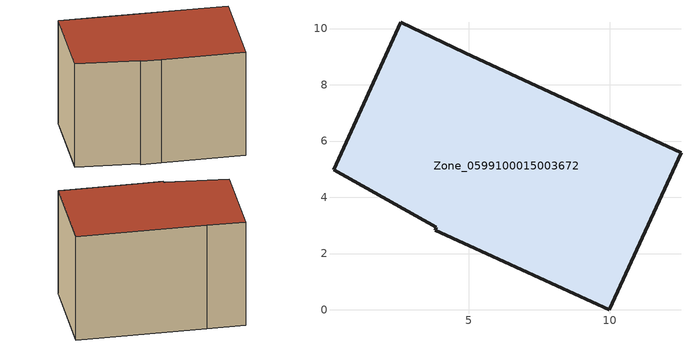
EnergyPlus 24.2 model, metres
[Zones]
Zone_0599100015003672
 floor ground (C_G): 4.85,9.14 12.54,5.58 9.98,0 5.02,2.27 3.8,2.83 3.85,2.93 0.19,4.97 2.58,10.23 z0.78
 wall outside (C_F): 12.54,5.58 4.85,9.14 2.58,10.23 0.19,4.97 3.85,2.93 3.8,2.83 5.02,2.27 9.98,0 12.54,5.58 z0.78:8.29
 roof outside (C_R): 3.8,2.83 5.02,2.27 9.98,0 12.54,5.58 4.85,9.14 2.58,10.23 0.19,4.97 3.85,2.93 z8.29
[BUILDING]
Pand.0599100015003672: North Axis=0; Terrain=City; Loads Convergence Tolerance Value=0.04; Temperature Convergence Tolerance Value=0.4; Solar Distribution=FullExterior; Maximum Number of Warmup Days=25; Minimum Number of Warmup Days=1
[Site:Location]
Rotterdam.The.Hague.AP_ZH_NLD Design_Conditions: Latitude=51.96; Longitude=4.45; Time Zone=1; Elevation=-4.5
[SITE:GROUNDTEMPERATURE:BUILDINGSURFACE]
18, 18, 18, 18, 18, 18, 18, 18, 18, 18, 18, 18
[MATERIAL] Thermal Absorptance=0.9; Solar Absorptance=0.7; Visible Absorptance=0.7
Name | Roughness | Thickness | Conductivity | Density | Specific Heat
G.TC.1965-1974 | MediumSmooth | 0.15 | 0.882353 | 540 | 1210
F.TC.1965-1974 | Rough | 0.3 | 0.697674 | 1920 | 840
R.TC.1965-1974 | MediumRough | 0.2 | 0.232558 | 1500 | 1000
[CONSTRUCTION]
C_G: G.TC.1965-1974
C_F: F.TC.1965-1974
C_R: R.TC.1965-1974
[ZONE]
Zone_0599100015003672: Type=1; Multiplier=1; Ceiling Height=Autocalculate; Volume=Autocalculate; Floor Area=autocalculate; Part of Total Floor Area=Yes
[ZONEINFILTRATION:DESIGNFLOWRATE]
Infil_Zone_0599100015003672: Zone or ZoneList or Space or SpaceList=Zone_0599100015003672; Schedule=AlwaysOn; Design Flow Rate Calculation Method=Flow/Area; Flow Rate per Floor Area=0.003; Constant Term Coefficient=1; Temperature Term Coefficient=0; Velocity Term Coefficient=0; Velocity Squared Term Coefficient=0
[HVACTEMPLATE:ZONE:IDEALLOADSAIRSYSTEM]
Zone_0599100015003672: Maximum Heating Supply Air Temperature=50; Minimum Cooling Supply Air Temperature=13; Maximum Heating Supply Air Humidity Ratio=0.0156; Minimum Cooling Supply Air Humidity Ratio=0.0077; Heating Limit=NoLimit; Cooling Limit=NoLimit; Dehumidification Control Type=ConstantSensibleHeatRatio; Cooling Sensible Heat Ratio=0.7; Dehumidification Setpoint=60; Humidification Control Type=None; Humidification Setpoint=30; Outdoor Air Method=None; Outdoor Air Flow Rate per Person=0.00944; Outdoor Air Flow Rate per Zone Floor Area=0; Outdoor Air Flow Rate per Zone=0; Demand Controlled Ventilation Type=None; Outdoor Air Economizer Type=NoEconomizer; Heat Recovery Type=None; Sensible Heat Recovery Effectiveness=0.7; Latent Heat Recovery Effectiveness=0.65
[ZONECONTROL:THERMOSTAT]
ThermostatControl_Zone_0599100015003672: Zone or ZoneList=Zone_0599100015003672; Control Type Schedule=DualSetpointControlType; Control 1=Thermostat_Zone_0599100015003672; Temperature Difference Between Cutout And Setpoint=0
[THERMOSTATSETPOINT:DUALSETPOINT]
Thermostat_Zone_0599100015003672: Heating Setpoint Temperature Schedule=HeatingSetpoint_Zone_0599100015003672; Cooling Setpoint Temperature Schedule=CoolingSetpoint_Zone_0599100015003672
[SCHEDULE:COMPACT]
HeatingSetpoint_Zone_0599100015003672: Through: 12/31, For: AllDays, Until: 24:00, 21
CoolingSetpoint_Zone_0599100015003672: Through: 12/31, For: AllDays, Until: 24:00, 24
DualSetpointControlType: Through: 12/31, For: AllDays, Until: 24:00, 4
AlwaysOn: Through: 12/31, For: AllDays, Until: 24:00, 1
